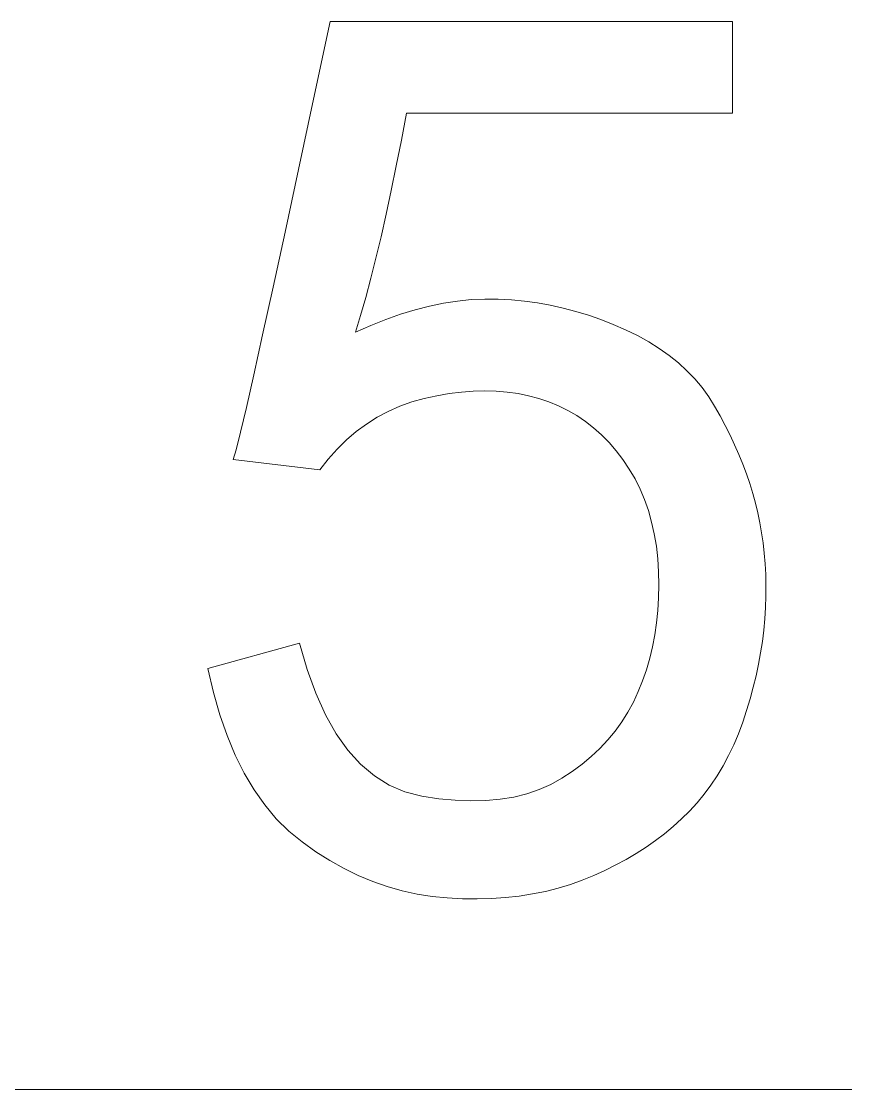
# Model space of a CAD drawing. Extents: x 71 to 1149, y 128 to 824.
# Drawn here: x 778.93 to 788.35, y 145.09 to 157.2 of the extents above; entities that cross this region are included whole.
import ezdxf

# ---------------------------------------------------------------- set-up
doc = ezdxf.new("R2010")
doc.units = 0

msp = doc.modelspace()

# ---------------------------------------------------------------- linework, layer by layer
at = {"color": 8, "lineweight": 13}
msp.add_line((652.036, 145.085), (788.35, 145.085), dxfattribs=at)
msp.add_lwpolyline([(782.084, 150.149), (782.171, 149.851), (782.269, 149.58), (782.379, 149.337), (782.5, 149.122), (782.633, 148.935), (782.777, 148.775), (782.933, 148.644), (783.101, 148.54), (783.28, 148.463), (783.471, 148.415), (783.664, 148.385), (783.849, 148.367), (784.027, 148.36), (784.197, 148.364), (784.36, 148.379), (784.515, 148.404), (784.663, 148.441), (784.803, 148.489), (784.936, 148.547), (785.061, 148.617), (785.179, 148.694), (785.29, 148.777), (785.394, 148.863), (785.491, 148.955), (785.581, 149.051), (785.664, 149.151), (785.74, 149.256), (785.81, 149.366), (785.872, 149.481), (785.928, 149.6), (785.977, 149.722), (786.02, 149.848), (786.058, 149.977), (786.09, 150.108), (786.116, 150.243), (786.136, 150.38), (786.15, 150.52), (786.159, 150.663), (786.162, 150.809), (786.159, 150.958), (786.15, 151.106), (786.134, 151.249), (786.11, 151.388), (786.08, 151.522), (786.043, 151.652), (785.999, 151.777), (785.948, 151.897), (785.891, 152.012), (785.826, 152.123), (785.754, 152.23), (785.677, 152.33), (785.596, 152.424), (785.511, 152.511), (785.421, 152.59), (785.328, 152.663), (785.231, 152.729), (785.129, 152.788), (785.024, 152.84), (784.914, 152.885), (784.801, 152.923), (784.683, 152.955), (784.564, 152.979), (784.441, 152.996), (784.315, 153.007), (784.186, 153.01), (784.055, 153.007), (783.921, 152.996), (783.783, 152.979), (783.643, 152.955), (783.5, 152.923), (783.358, 152.884), (783.221, 152.835), (783.09, 152.778), (782.964, 152.711), (782.842, 152.634), (782.727, 152.549), (782.616, 152.454), (782.51, 152.35), (782.41, 152.237), (782.315, 152.114), (781.332, 152.23), (781.364, 152.342), (781.413, 152.54), (781.48, 152.823), (781.564, 153.192), (781.665, 153.646), (781.783, 154.186), (781.919, 154.811), (782.072, 155.522), (782.243, 156.319), (782.431, 157.201), (786.997, 157.201), (786.997, 156.16), (783.298, 156.16), (783.24, 155.855), (783.182, 155.561), (783.124, 155.281), (783.066, 155.014), (783.009, 154.759), (782.951, 154.516), (782.893, 154.287), (782.835, 154.07), (782.777, 153.866), (782.72, 153.675), (782.892, 153.751), (783.062, 153.819), (783.229, 153.879), (783.395, 153.929), (783.558, 153.971), (783.719, 154.004), (783.877, 154.029), (784.033, 154.045), (784.187, 154.052), (784.338, 154.051), (784.488, 154.042), (784.636, 154.027), (784.784, 154.007), (784.93, 153.981), (785.075, 153.949), (785.219, 153.912), (785.362, 153.868), (785.503, 153.819), (785.644, 153.764), (785.783, 153.704), (785.918, 153.638), (786.046, 153.567), (786.166, 153.492), (786.278, 153.412), (786.383, 153.328), (786.48, 153.239), (786.57, 153.145), (786.653, 153.047), (786.727, 152.944), (786.795, 152.837), (786.857, 152.727), (786.915, 152.617), (786.97, 152.507), (787.021, 152.397), (787.069, 152.288), (787.114, 152.178), (787.155, 152.068), (787.193, 151.958), (787.227, 151.848), (787.257, 151.738), (787.284, 151.628), (787.308, 151.515), (787.328, 151.401), (787.345, 151.285), (787.358, 151.168), (787.368, 151.048), (787.375, 150.927), (787.377, 150.804), (787.377, 150.68), (787.373, 150.553), (787.365, 150.426), (787.353, 150.298), (787.337, 150.169), (787.317, 150.04), (787.293, 149.91), (787.265, 149.78), (787.233, 149.649), (787.197, 149.518), (787.157, 149.385), (787.113, 149.253), (787.064, 149.122), (787.011, 148.996), (786.953, 148.875), (786.891, 148.758), (786.824, 148.646), (786.752, 148.538), (786.676, 148.435), (786.595, 148.337), (786.509, 148.244), (786.419, 148.155), (786.325, 148.07), (786.226, 147.988), (786.123, 147.91), (786.017, 147.835), (785.906, 147.764), (785.791, 147.697), (785.672, 147.633), (785.55, 147.572), (785.423, 147.515), (785.292, 147.461), (785.157, 147.412), (785.018, 147.37), (784.875, 147.333), (784.728, 147.304), (784.577, 147.28), (784.421, 147.263), (784.262, 147.253), (784.099, 147.248), (783.932, 147.25), (783.76, 147.259), (783.588, 147.275), (783.417, 147.303), (783.248, 147.34), (783.08, 147.388), (782.915, 147.446), (782.751, 147.515), (782.589, 147.594), (782.428, 147.684), (782.27, 147.784), (782.113, 147.894), (781.962, 148.018), (781.82, 148.158), (781.689, 148.314), (781.567, 148.486), (781.455, 148.675), (781.353, 148.879), (781.261, 149.1), (781.179, 149.337), (781.106, 149.59), (781.043, 149.86)], close=True, dxfattribs=at)

doc.saveas('drawing.dxf')
